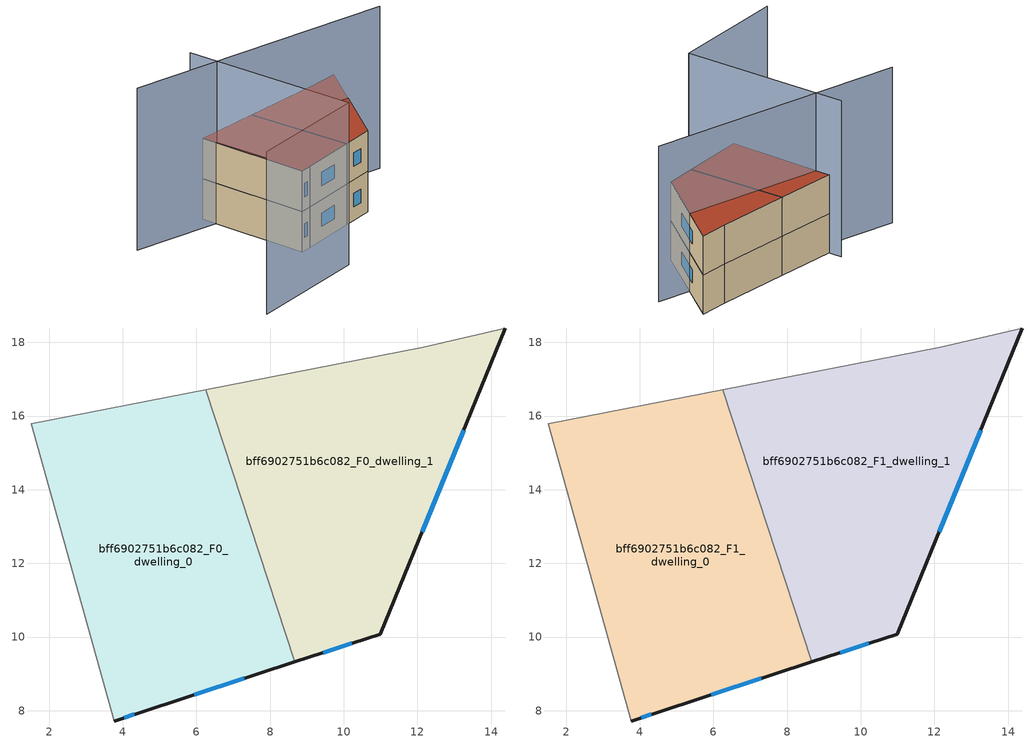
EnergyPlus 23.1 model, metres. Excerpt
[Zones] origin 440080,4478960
bff6902751b6c082_F0_dwelling_0
 floor ground (EU_floor_Construction): 6.26,16.71 8.67,9.32 4.58,7.99 3.76,7.72 1.51,15.79 z0
 wall outside (EU_wall_Construction): 3.76,7.72 4.58,7.99 8.67,9.32 z0:3
 wall adiabatic (EU_wall_Construction): 6.26,16.71 1.51,15.79 3.76,7.72 z0:3
 wall to bff6902751b6c082_F0_dwelling_1 (EU_wall_Construction): 8.67,9.32 6.26,16.71 z0:3
 window (EU_Window_Construction): 5.95,8.44 7.3,8.88 / 4.04,7.81 4.31,7.9 z1:2
bff6902751b6c082_F0_dwelling_1
 floor ground (EU_floor_Construction): 14.39,18.39 11,10.08 8.67,9.32 6.26,16.71 12.16,17.87 z0
 wall outside (EU_wall_Construction): 8.67,9.32 11,10.08 14.39,18.39 z0:3
 wall adiabatic (EU_wall_Construction): 14.39,18.39 12.16,17.87 6.26,16.71 z0:3
 window (EU_Window_Construction): 12.13,12.86 13.26,15.61 / 9.45,9.58 10.22,9.83 z1:2
bff6902751b6c082_F1_dwelling_0
 floor to bff6902751b6c082_F0_dwelling_0 (EU_floor_Construction): 6.25,16.71 8.67,9.32 4.58,7.99 3.76,7.72 1.51,15.79 z3
 wall outside (EU_wall_Construction): 3.76,7.72 4.58,7.99 8.67,9.32 z3:6
 wall adiabatic (EU_wall_Construction): 6.26,16.71 1.51,15.79 3.76,7.72 z3:6
 wall to bff6902751b6c082_F1_dwelling_1 (EU_wall_Construction): 8.67,9.32 6.26,16.71 z3:6
 window (EU_Window_Construction): 5.95,8.44 7.3,8.88 / 4.04,7.81 4.31,7.9 z4:5
 roof outside (EU_roof_Construction): 8.67,9.32 6.26,16.71 1.51,15.79 3.76,7.72 4.58,7.99 z6
bff6902751b6c082_F1_dwelling_1
 floor to bff6902751b6c082_F0_dwelling_1 (EU_floor_Construction): 14.39,18.39 11,10.08 8.67,9.32 6.25,16.71 12.16,17.87 z3
 wall outside (EU_wall_Construction): 8.67,9.32 11,10.08 14.39,18.39 z3:6
 wall adiabatic (EU_wall_Construction): 14.39,18.39 12.16,17.87 6.26,16.71 z3:6
 window (EU_Window_Construction): 12.13,12.86 13.26,15.61 / 9.45,9.58 10.22,9.83 z4:5
 roof outside (EU_roof_Construction): 11,10.08 14.39,18.39 12.16,17.87 6.26,16.71 8.67,9.32 z6
shading: 1.21,16.77 5.08,4.3 / 5.08,4.3 -3.82,1.53 / 15.68,14.96 -4.88,14.56 z0:12
[Building]
EU S2 Campaign: North Axis=0; Terrain=City; Solar Distribution=FullExterior
[Site:Location]
Madrid: Latitude=40.5; Longitude=-3.5; Time Zone=1; Elevation=609
[SizingPeriod:WeatherFileDays]
AnnualSizingPeriod: Begin Month=1; Begin Day of Month=1; End Month=12; End Day of Month=31; Day of Week for Start Day=Monday; Use Weather File Daylight Saving Period=No; Use Weather File Rain and Snow Indicators=No
[MATERIAL]
EU_InternalMass_Material: Roughness=MediumRough; Thickness=0.1; Conductivity=1; Density=1800; Specific Heat=900; Thermal Absorptance=0.9; Solar Absorptance=0.7; Visible Absorptance=0.7
[MATERIAL:NOMASS] Roughness=MediumRough; Thermal Absorptance=0.9; Solar Absorptance=0.7; Visible Absorptance=0.7
Name | Thermal Resistance
EU_wall_NoMass | 0.459673
EU_roof_NoMass | 0.495815
EU_floor_NoMass | 0.788942
[WINDOWMATERIAL:SIMPLEGLAZINGSYSTEM]
EU_Window_SimpleGlazing: UFactor=4.26103; Solar Heat Gain Coefficient=0.85; Visible Transmittance=0.85
[CONSTRUCTION]
EU_wall_Construction: EU_wall_NoMass
EU_roof_Construction: EU_roof_NoMass
EU_floor_Construction: EU_floor_NoMass
EU_InternalMass_Construction: EU_InternalMass_Material
EU_Window_Construction: EU_Window_SimpleGlazing
[ZONE] Type=1; Multiplier=1; Ceiling Height=autocalculate; Floor Area=autocalculate; Part of Total Floor Area=Yes
Name | Volume
bff6902751b6c082_F0_dwelling_0; bff6902751b6c082_F1_dwelling_0 | 120.611
bff6902751b6c082_F0_dwelling_1; bff6902751b6c082_F1_dwelling_1 | 120.612
[INTERNALMASS] Construction=EU_InternalMass_Construction
Name | Zone or ZoneList | Surface Area
bff6902751b6c082_F0_dwelling_0_EU_InternalMass | bff6902751b6c082_F0_dwelling_0 | 40.2036
bff6902751b6c082_F0_dwelling_1_EU_InternalMass | bff6902751b6c082_F0_dwelling_1 | 40.2039
bff6902751b6c082_F1_dwelling_0_EU_InternalMass | bff6902751b6c082_F1_dwelling_0 | 40.2036
bff6902751b6c082_F1_dwelling_1_EU_InternalMass | bff6902751b6c082_F1_dwelling_1 | 40.2039
[OTHEREQUIPMENT] Fuel Type=Electricity; Design Level Calculation Method=Watts/Area; Power per Zone Floor Area=1; Fraction Latent=0; Fraction Radiant=0; Fraction Lost=0; Carbon Dioxide Generation Rate=0; EndUse Subcategory=EU_Step8_InternalGains
Name | Zone or ZoneList or Space or SpaceList | Schedule
EU_Step8_InternalGain_bff6902751b6c082_F0_dwelling_0_f000 | bff6902751b6c082_F0_dwelling_0 | EU_Step8_GainSchedule_bff6902751b6c082_F0_dwelling_0_f000
EU_Step8_InternalGain_bff6902751b6c082_F0_dwelling_1_f000 | bff6902751b6c082_F0_dwelling_1 | EU_Step8_GainSchedule_bff6902751b6c082_F0_dwelling_1_f000
EU_Step8_InternalGain_bff6902751b6c082_F1_dwelling_0_f000 | bff6902751b6c082_F1_dwelling_0 | EU_Step8_GainSchedule_bff6902751b6c082_F1_dwelling_0_f000
EU_Step8_InternalGain_bff6902751b6c082_F1_dwelling_1_f000 | bff6902751b6c082_F1_dwelling_1 | EU_Step8_GainSchedule_bff6902751b6c082_F1_dwelling_1_f000
[ZONEVENTILATION:DESIGNFLOWRATE] Schedule=EU_AlwaysOn; Design Flow Rate Calculation Method=AirChanges/Hour; Air Changes per Hour=0.719161; Ventilation Type=Natural; Fan Pressure Rise=0; Fan Total Efficiency=1; Constant Term Coefficient=1; Temperature Term Coefficient=0; Velocity Term Coefficient=0; Velocity Squared Term Coefficient=0; Minimum Indoor Temperature=-100; Maximum Indoor Temperature=100; Delta Temperature=-100; Minimum Outdoor Temperature=-100; Maximum Outdoor Temperature=100; Maximum Wind Speed=40
Name | Zone or ZoneList or Space or SpaceList
EU_ConstantAir_bff6902751b6c082_F0_dwelling_0 | bff6902751b6c082_F0_dwelling_0
EU_ConstantAir_bff6902751b6c082_F0_dwelling_1 | bff6902751b6c082_F0_dwelling_1
EU_ConstantAir_bff6902751b6c082_F1_dwelling_0 | bff6902751b6c082_F1_dwelling_0
EU_ConstantAir_bff6902751b6c082_F1_dwelling_1 | bff6902751b6c082_F1_dwelling_1
[HVACTEMPLATE:THERMOSTAT] Constant Heating Setpoint=20; Constant Cooling Setpoint=50
EU_HeatOnly_bff6902751b6c082_F0_dwelling_0; EU_HeatOnly_bff6902751b6c082_F0_dwelling_1; EU_HeatOnly_bff6902751b6c082_F1_dwelling_0; EU_HeatOnly_bff6902751b6c082_F1_dwelling_1
[HVACTEMPLATE:ZONE:IDEALLOADSAIRSYSTEM] System Availability Schedule=EU_AlwaysOn; Maximum Heating Supply Air Temperature=50; Minimum Cooling Supply Air Temperature=13; Maximum Heating Supply Air Humidity Ratio=0.0156; Minimum Cooling Supply Air Humidity Ratio=0.0077; Heating Limit=NoLimit; Cooling Limit=NoLimit; Heating Availability Schedule=EU_AlwaysOn; Cooling Availability Schedule=EU_CoolingOff; Dehumidification Control Type=ConstantSensibleHeatRatio; Cooling Sensible Heat Ratio=0.7; Dehumidification Setpoint=60; Humidification Control Type=None; Humidification Setpoint=30; Outdoor Air Method=None; Outdoor Air Flow Rate per Person=0.00944; Outdoor Air Flow Rate per Zone Floor Area=0; Outdoor Air Flow Rate per Zone=0; Demand Controlled Ventilation Type=None; Outdoor Air Economizer Type=NoEconomizer; Heat Recovery Type=None; Sensible Heat Recovery Effectiveness=0.7; Latent Heat Recovery Effectiveness=0.65
Name | Template Thermostat
bff6902751b6c082_F0_dwelling_0 | EU_HeatOnly_bff6902751b6c082_F0_dwelling_0
bff6902751b6c082_F0_dwelling_1 | EU_HeatOnly_bff6902751b6c082_F0_dwelling_1
bff6902751b6c082_F1_dwelling_0 | EU_HeatOnly_bff6902751b6c082_F1_dwelling_0
bff6902751b6c082_F1_dwelling_1 | EU_HeatOnly_bff6902751b6c082_F1_dwelling_1
[SIZING:ZONE] Zone Cooling Design Supply Air Temperature Input Method=SupplyAirTemperature; Zone Cooling Design Supply Air Temperature=13; Zone Heating Design Supply Air Temperature Input Method=SupplyAirTemperature; Zone Heating Design Supply Air Temperature=50; Zone Cooling Design Supply Air Humidity Ratio=0.008; Zone Heating Design Supply Air Humidity Ratio=0.008; Cooling Design Air Flow Method=DesignDay; Cooling Design Air Flow Rate=0; Cooling Minimum Air Flow per Zone Floor Area=0.000762; Cooling Minimum Air Flow=0; Cooling Minimum Air Flow Fraction=0.2; Heating Design Air Flow Method=DesignDay; Heating Design Air Flow Rate=0; Heating Maximum Air Flow per Zone Floor Area=0.002032; Heating Maximum Air Flow=0.141576; Heating Maximum Air Flow Fraction=0.3; Account for Dedicated Outdoor Air System=No; Dedicated Outdoor Air System Control Strategy=NeutralSupplyAir; Dedicated Outdoor Air Low Setpoint Temperature for Design=autosize; Dedicated Outdoor Air High Setpoint Temperature for Design=autosize; Zone Load Sizing Method=Sensible Load Only No Latent Load; Zone Latent Cooling Design Supply Air Humidity Ratio Input Method=HumidityRatioDifference; Zone Cooling Design Supply Air Humidity Ratio Difference=0.005; Zone Latent Heating Design Supply Air Humidity Ratio Input Method=HumidityRatioDifference; Zone Humidification Design Supply Air Humidity Ratio Difference=0.005
bff6902751b6c082_F0_dwelling_0; bff6902751b6c082_F0_dwelling_1; bff6902751b6c082_F1_dwelling_0; bff6902751b6c082_F1_dwelling_1
[SCHEDULE:CONSTANT]
Name | Hourly Value
EU_AlwaysOn | 1
EU_CoolingOff | 0
[SCHEDULE:FILE] Column Number=1; Rows to Skip at Top=0; Number of Hours of Data=8760; Column Separator=Comma; Interpolate to Timestep=No; Minutes per Item=60; Adjust Schedule for Daylight Savings=Yes
Name | File
EU_Step8_GainSchedule_bff6902751b6c082_F0_dwelling_0_f000 | ../../schedules/bff6902751b6c082/bff6902751b6c082_F0_dwelling_0_f000_gain.csv
EU_Step8_GainSchedule_bff6902751b6c082_F0_dwelling_1_f000 | ../../schedules/bff6902751b6c082/bff6902751b6c082_F0_dwelling_1_f000_gain.csv
EU_Step8_GainSchedule_bff6902751b6c082_F1_dwelling_0_f000 | ../../schedules/bff6902751b6c082/bff6902751b6c082_F1_dwelling_0_f000_gain.csv
EU_Step8_GainSchedule_bff6902751b6c082_F1_dwelling_1_f000 | ../../schedules/bff6902751b6c082/bff6902751b6c082_F1_dwelling_1_f000_gain.csv
